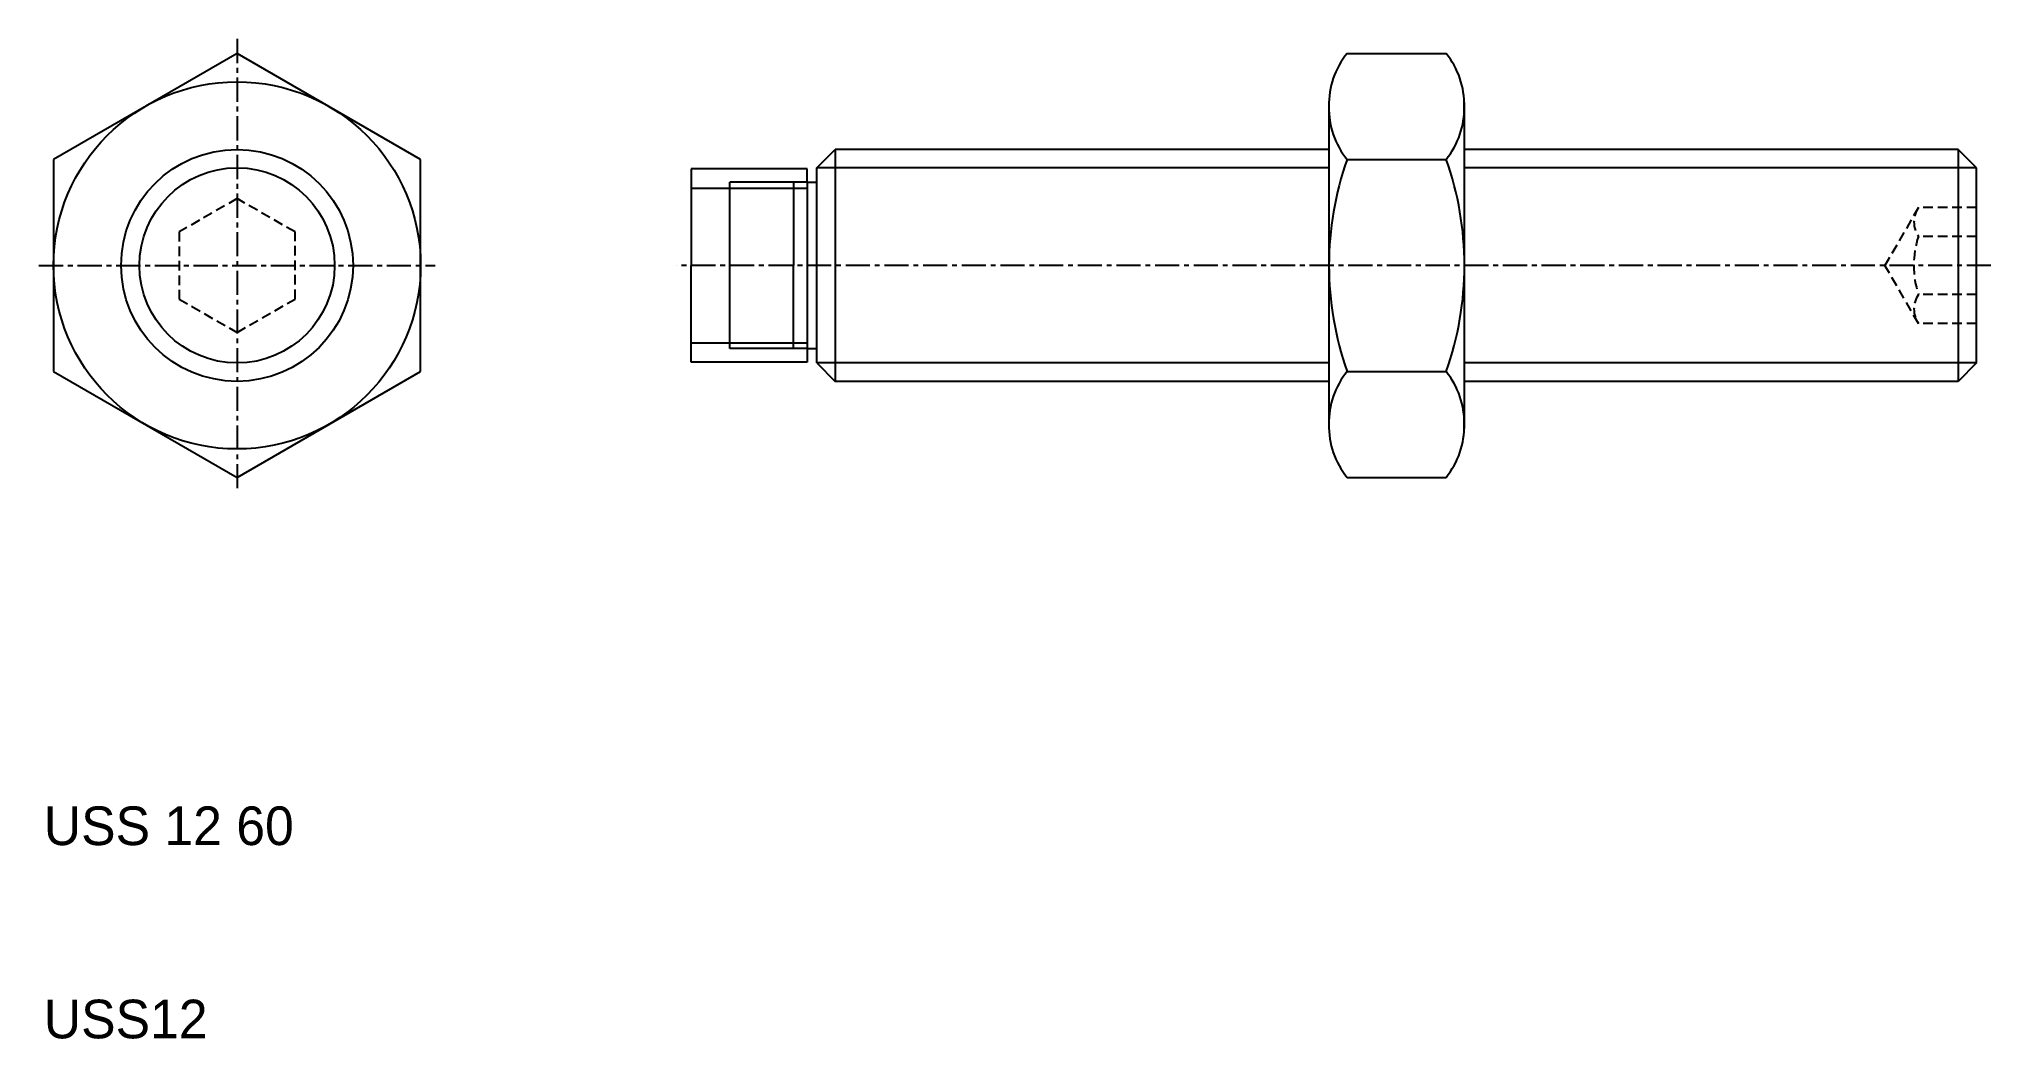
# Model space of a CAD drawing. Extents: x 38 to 139, y 84 to 136.
import ezdxf

# ---------------------------------------------------------------- set-up
doc = ezdxf.new("R2010")
doc.units = 0
doc.linetypes.add('CENTER', pattern=[2, 1.25, -0.25, 0.25, -0.25])
doc.linetypes.add('DASHED', pattern=[0.75, 0.5, -0.25])
doc.layers.get('0').update_dxf_attribs({"linetype": 'CONTINUOUS'})
doc.layers.add('CENTER', color=1, linetype='CENTER')

msp = doc.modelspace()

# ---------------------------------------------------------------- linework, layer by layer
at = {"color": 7, "linetype": 'CONTINUOUS'}
for p, q in [((48.61, 134.93), (39.11, 129.44)), ((58.11, 129.44), (48.61, 134.93)), ((106.05, 134.93), (111.17, 134.93)), ((105.11, 132.39), (105.11, 129.44)), ((112.11, 132.39), (112.11, 129.44)), ((39.11, 129.44), (39.11, 118.47)), ((58.11, 118.47), (58.11, 129.44)), ((78.61, 129.01), (79.56, 129.96)), ((79.56, 129.96), (79.56, 117.96)), ((105.11, 129.96), (79.56, 129.96)), ((105.11, 129.44), (105.11, 118.47)), ((106.05, 129.44), (111.17, 129.44)), ((137.66, 129.96), (112.11, 129.96)), ((112.11, 129.44), (112.11, 118.47)), ((137.66, 129.96), (137.66, 117.96)), ((138.61, 129.01), (137.66, 129.96)), ((78.11, 128.96), (72.11, 128.96)), ((72.11, 128.96), (72.11, 123.96)), ((78.11, 128.26), (78.11, 128.96)), ((78.61, 118.91), (78.61, 129.01)), ((138.61, 129.01), (112.11, 129.01)), ((138.61, 118.91), (138.61, 129.01)), ((72.11, 127.96), (78.11, 127.96)), ((78.11, 128.26), (74.11, 128.26)), ((74.11, 119.66), (74.11, 128.26)), ((77.41, 128.26), (77.41, 123.96)), ((78.11, 128.26), (78.11, 119.66)), ((78.11, 128.26), (78.61, 128.26)), ((72.11, 118.96), (72.11, 123.96)), ((77.41, 119.66), (77.41, 123.96)), ((72.11, 119.96), (78.11, 119.96)), ((78.11, 119.66), (74.11, 119.66)), ((78.11, 119.66), (78.11, 118.96)), ((78.11, 119.66), (78.61, 119.66)), ((39.11, 118.47), (48.61, 112.99)), ((48.61, 112.99), (58.11, 118.47)), ((78.11, 118.96), (72.11, 118.96)), ((78.61, 118.91), (79.56, 117.96)), ((105.11, 118.47), (105.11, 115.52)), ((106.05, 118.47), (111.17, 118.47)), ((138.61, 118.91), (112.11, 118.91)), ((112.11, 118.47), (112.11, 115.52)), ((138.61, 118.91), (137.66, 117.96)), ((105.11, 117.96), (79.56, 117.96)), ((137.66, 117.96), (112.11, 117.96)), ((106.05, 112.99), (111.17, 112.99))]:
    msp.add_line(p, q, dxfattribs=at)
at = {"color": 3, "linetype": 'CONTINUOUS'}
for p, q in [((105.11, 129.01), (78.61, 129.01)), ((105.11, 118.91), (78.61, 118.91))]:
    msp.add_line(p, q, dxfattribs=at)
at = {"color": 3, "linetype": 'DASHED'}
for p, q in [((135.61, 126.96), (133.88, 123.96)), ((138.61, 126.96), (135.61, 126.96)), ((138.61, 125.46), (135.61, 125.46)), ((135.61, 120.96), (133.88, 123.96)), ((138.61, 122.46), (135.61, 122.46)), ((138.61, 120.96), (135.61, 120.96))]:
    msp.add_line(p, q, dxfattribs=at)
msp.add_lwpolyline([(48.61, 127.42), (45.61, 125.69), (45.61, 122.22), (48.61, 120.49), (51.61, 122.22), (51.61, 125.69)], close=True, dxfattribs=at)
at = {"color": 7, "linetype": 'CONTINUOUS'}
for radius in [9.5, 5.05]:
    msp.add_circle((48.61, 123.96), radius, dxfattribs=at)
at = {"color": 3, "linetype": 'CONTINUOUS'}
msp.add_circle((48.61, 123.96), 6, dxfattribs=at)
at = {"color": 7, "linetype": 'CONTINUOUS'}
for centre, radius, start, end in [((109.28, 132.29), 4.17, 140.7363, 181.411), ((107.94, 132.29), 4.17, 358.589, 39.2637), ((109.28, 132.08), 4.17, 178.589, 219.2637), ((107.94, 132.08), 4.17, 320.7363, 1.411), ((121.58, 123.96), 16.47, 160.543, 199.457), ((95.65, 123.96), 16.47, 340.543, 19.457), ((109.28, 115.83), 4.17, 140.7363, 181.411), ((107.94, 115.83), 4.17, 358.589, 39.2637), ((109.28, 115.63), 4.17, 178.589, 219.2637), ((107.94, 115.63), 4.17, 320.7363, 1.411)]:
    msp.add_arc(centre, radius, start, end, dxfattribs=at)
at = {"color": 3, "linetype": 'DASHED'}
for centre, radius, start, end in [((136.67, 126.21), 1.29, 144.5107, 215.4893), ((140.18, 123.96), 4.81, 161.8194, 198.1806), ((136.67, 121.71), 1.29, 144.5107, 215.4893)]:
    msp.add_arc(centre, radius, start, end, dxfattribs=at)
at = {"layer": 'CENTER', "color": 1, "linetype": 'CENTER'}
for p, q in [((48.61, 135.68), (48.61, 112.24)), ((38.36, 123.96), (58.86, 123.96)), ((139.36, 123.96), (71.36, 123.96))]:
    msp.add_line(p, q, dxfattribs=at)

# ---------------------------------------------------------------- texts
at = {"color": 7, "linetype": 'CONTINUOUS'}
for s, p in [('USS 12 60', (38.61, 93.96)), ('USS12', (38.61, 83.96))]:
    msp.add_text(s, height=2, dxfattribs=at).set_placement(p)

doc.saveas('drawing.dxf')
